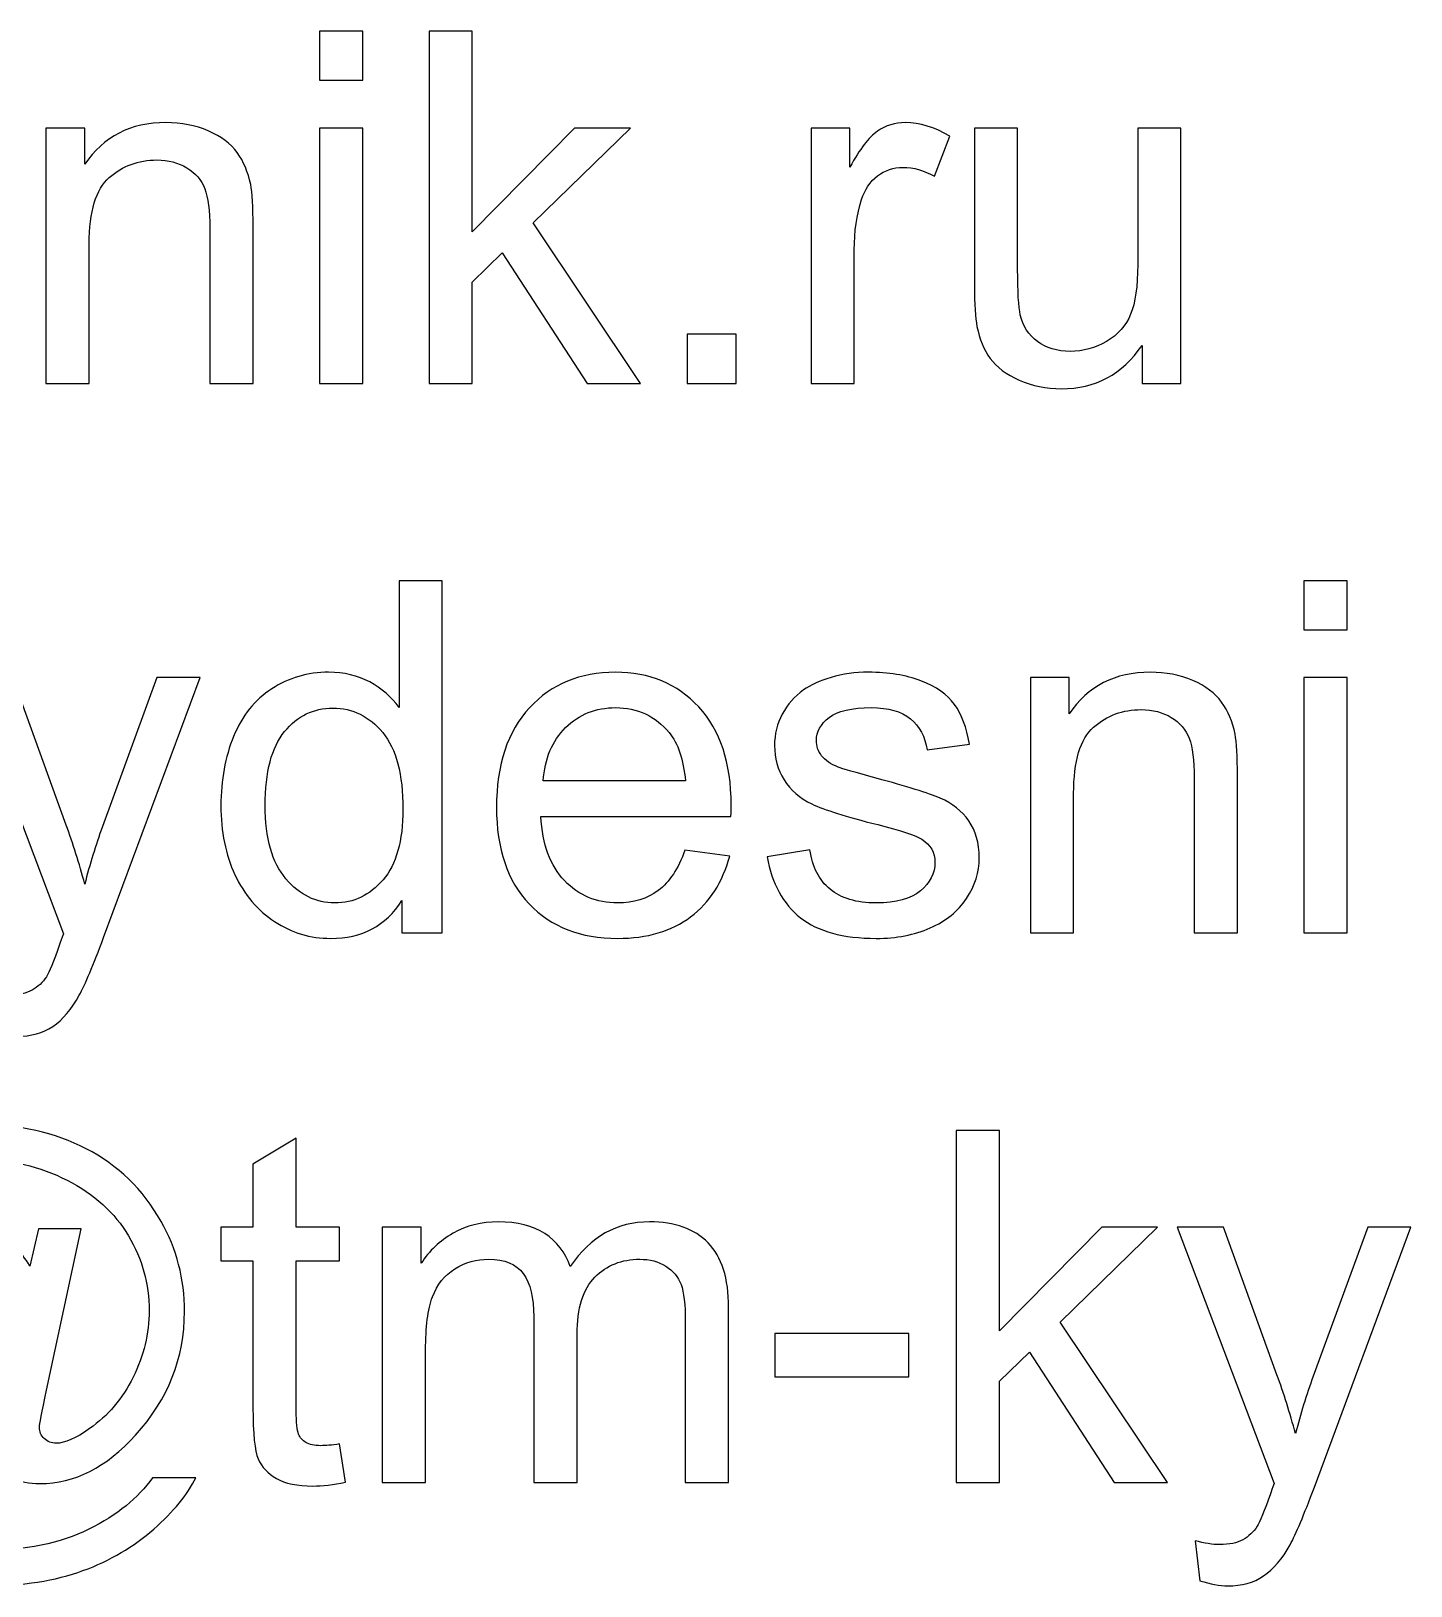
# Model space of a CAD drawing. Header units: centimetres. Extents: x 259 to 610, y 357 to 1252.
# Drawn here: x 312.89 to 322.79, y 985.22 to 996.37 of the extents above; entities that cross this region are included whole.
import ezdxf

# ---------------------------------------------------------------- set-up
doc = ezdxf.new("R2010")
doc.units = ezdxf.units.CM
doc.header["$MEASUREMENT"] = 0
doc.layers.add('layer 1', color=7, linetype='Continuous')

msp = doc.modelspace()

# ---------------------------------------------------------------- linework, layer by layer
at = {"layer": 'layer 1', "color": 250}
for points, knots in [([(314.96179, 996.01427), (314.96179, 996.01427), (314.96179, 996.36704), (314.96179, 996.36704), (314.96179, 996.36704), (314.96179, 996.36704), (315.27224, 996.36704), (315.27224, 996.36704), (315.27224, 996.36704), (315.27224, 996.36704), (315.27224, 996.01427), (315.27224, 996.01427), (315.27224, 996.01427), (315.27224, 996.01427), (314.96179, 996.01427), (314.96179, 996.01427)], [0, 0, 0, 0, 0.2, 0.2, 0.2, 0.2, 0.4, 0.4, 0.4, 0.4, 0.6, 0.6, 0.6, 0.6, 1, 1, 1, 1]), ([(315.74672, 993.84116), (315.74672, 993.84116), (315.74672, 996.36704), (315.74672, 996.36704), (315.74672, 996.36704), (315.74672, 996.36704), (316.05716, 996.36704), (316.05716, 996.36704), (316.05716, 996.36704), (316.05716, 996.36704), (316.05716, 994.9283), (316.05716, 994.9283), (316.05716, 994.9283), (316.05716, 994.9283), (316.79094, 995.67207), (316.79094, 995.67207), (316.79094, 995.67207), (316.79094, 995.67207), (317.19193, 995.67207), (317.19193, 995.67207), (317.19193, 995.67207), (317.19193, 995.67207), (316.49343, 994.9918), (316.49343, 994.9918), (316.49343, 994.9918), (316.49343, 994.9918), (317.26248, 993.84116), (317.26248, 993.84116), (317.26248, 993.84116), (317.26248, 993.84116), (316.88031, 993.84116), (316.88031, 993.84116), (316.88031, 993.84116), (316.88031, 993.84116), (316.27236, 994.77661), (316.27236, 994.77661), (316.27236, 994.77661), (316.27236, 994.77661), (316.05716, 994.56729), (316.05716, 994.56729), (316.05716, 994.56729), (316.05716, 994.56729), (316.05716, 993.84116), (316.05716, 993.84116), (316.05716, 993.84116), (316.05716, 993.84116), (315.74672, 993.84116), (315.74672, 993.84116)], [0, 0, 0, 0, 0.07692308, 0.07692308, 0.07692308, 0.07692308, 0.15384615, 0.15384615, 0.15384615, 0.15384615, 0.23076923, 0.23076923, 0.23076923, 0.23076923, 0.30769231, 0.30769231, 0.30769231, 0.30769231, 0.38461538, 0.38461538, 0.38461538, 0.38461538, 0.46153846, 0.46153846, 0.46153846, 0.46153846, 0.53846154, 0.53846154, 0.53846154, 0.53846154, 0.61538462, 0.61538462, 0.61538462, 0.61538462, 0.69230769, 0.69230769, 0.69230769, 0.69230769, 0.76923077, 0.76923077, 0.76923077, 0.76923077, 0.84615385, 0.84615385, 0.84615385, 0.84615385, 1, 1, 1, 1]), ([(312.99976, 993.84116), (312.99976, 993.84116), (312.99976, 995.67207), (312.99976, 995.67207), (312.99976, 995.67207), (312.99976, 995.67207), (313.27846, 995.67207), (313.27846, 995.67207), (313.27846, 995.67207), (313.27846, 995.67207), (313.27846, 995.41219), (313.27846, 995.41219), (313.27846, 995.41219), (313.41251, 995.61151), (313.60654, 995.71088), (313.85995, 995.71088), (313.85995, 995.71088), (313.97049, 995.71088), (314.07162, 995.69089), (314.16393, 995.65149), (314.16393, 995.65149), (314.25624, 995.6121), (314.32562, 995.55977), (314.37148, 995.49568), (314.37148, 995.49568), (314.41734, 995.4316), (314.44968, 995.35516), (314.4679, 995.26697), (314.4679, 995.26697), (314.47907, 995.20935), (314.48495, 995.10881), (314.48495, 994.96534), (314.48495, 994.96534), (314.48495, 994.96534), (314.48495, 993.84116), (314.48495, 993.84116), (314.48495, 993.84116), (314.48495, 993.84116), (314.17451, 993.84116), (314.17451, 993.84116), (314.17451, 993.84116), (314.17451, 993.84116), (314.17451, 994.95358), (314.17451, 994.95358), (314.17451, 994.95358), (314.17451, 995.08), (314.16275, 995.17466), (314.13864, 995.23698), (314.13864, 995.23698), (314.11454, 995.2993), (314.07162, 995.34928), (314.01047, 995.38691), (314.01047, 995.38691), (313.94932, 995.42395), (313.877, 995.44277), (313.79469, 995.44277), (313.79469, 995.44277), (313.66298, 995.44277), (313.54951, 995.40102), (313.45367, 995.31694), (313.45367, 995.31694), (313.35783, 995.23345), (313.31021, 995.07412), (313.31021, 994.84011), (313.31021, 994.84011), (313.31021, 994.84011), (313.31021, 993.84116), (313.31021, 993.84116), (313.31021, 993.84116), (313.31021, 993.84116), (312.99976, 993.84116), (312.99976, 993.84116)], [0, 0, 0, 0, 0.05263158, 0.05263158, 0.05263158, 0.05263158, 0.10526316, 0.10526316, 0.10526316, 0.10526316, 0.15789474, 0.15789474, 0.15789474, 0.15789474, 0.21052632, 0.21052632, 0.21052632, 0.21052632, 0.26315789, 0.26315789, 0.26315789, 0.26315789, 0.31578947, 0.31578947, 0.31578947, 0.31578947, 0.36842105, 0.36842105, 0.36842105, 0.36842105, 0.42105263, 0.42105263, 0.42105263, 0.42105263, 0.47368421, 0.47368421, 0.47368421, 0.47368421, 0.52631579, 0.52631579, 0.52631579, 0.52631579, 0.57894737, 0.57894737, 0.57894737, 0.57894737, 0.63157895, 0.63157895, 0.63157895, 0.63157895, 0.68421053, 0.68421053, 0.68421053, 0.68421053, 0.73684211, 0.73684211, 0.73684211, 0.73684211, 0.78947368, 0.78947368, 0.78947368, 0.78947368, 0.84210526, 0.84210526, 0.84210526, 0.84210526, 0.89473684, 0.89473684, 0.89473684, 0.89473684, 1, 1, 1, 1]), ([(314.96179, 993.84116), (314.96179, 993.84116), (314.96179, 995.67207), (314.96179, 995.67207), (314.96179, 995.67207), (314.96179, 995.67207), (315.27224, 995.67207), (315.27224, 995.67207), (315.27224, 995.67207), (315.27224, 995.67207), (315.27224, 993.84116), (315.27224, 993.84116), (315.27224, 993.84116), (315.27224, 993.84116), (314.96179, 993.84116), (314.96179, 993.84116)], [0, 0, 0, 0, 0.2, 0.2, 0.2, 0.2, 0.4, 0.4, 0.4, 0.4, 0.6, 0.6, 0.6, 0.6, 1, 1, 1, 1]), ([(318.48603, 993.84116), (318.48603, 993.84116), (318.48603, 995.67207), (318.48603, 995.67207), (318.48603, 995.67207), (318.48603, 995.67207), (318.76472, 995.67207), (318.76472, 995.67207), (318.76472, 995.67207), (318.76472, 995.67207), (318.76472, 995.39161), (318.76472, 995.39161), (318.76472, 995.39161), (318.83586, 995.52155), (318.90171, 995.6074), (318.96227, 995.64855), (318.96227, 995.64855), (319.02283, 995.6903), (319.08927, 995.71088), (319.16159, 995.71088), (319.16159, 995.71088), (319.26625, 995.71088), (319.37267, 995.67795), (319.48086, 995.61269), (319.48086, 995.61269), (319.48086, 995.61269), (319.37032, 995.32635), (319.37032, 995.32635), (319.37032, 995.32635), (319.29506, 995.36868), (319.2198, 995.38985), (319.14454, 995.38985), (319.14454, 995.38985), (319.07693, 995.38985), (319.01637, 995.36927), (318.96286, 995.3287), (318.96286, 995.3287), (318.90936, 995.28813), (318.87114, 995.23169), (318.84821, 995.15937), (318.84821, 995.15937), (318.81352, 995.04942), (318.79647, 994.92889), (318.79647, 994.79777), (318.79647, 994.79777), (318.79647, 994.79777), (318.79647, 993.84116), (318.79647, 993.84116), (318.79647, 993.84116), (318.79647, 993.84116), (318.48603, 993.84116), (318.48603, 993.84116)], [0, 0, 0, 0, 0.07142857, 0.07142857, 0.07142857, 0.07142857, 0.14285714, 0.14285714, 0.14285714, 0.14285714, 0.21428571, 0.21428571, 0.21428571, 0.21428571, 0.28571429, 0.28571429, 0.28571429, 0.28571429, 0.35714286, 0.35714286, 0.35714286, 0.35714286, 0.42857143, 0.42857143, 0.42857143, 0.42857143, 0.5, 0.5, 0.5, 0.5, 0.57142857, 0.57142857, 0.57142857, 0.57142857, 0.64285714, 0.64285714, 0.64285714, 0.64285714, 0.71428571, 0.71428571, 0.71428571, 0.71428571, 0.78571429, 0.78571429, 0.78571429, 0.78571429, 0.85714286, 0.85714286, 0.85714286, 0.85714286, 1, 1, 1, 1]), ([(320.86022, 993.84116), (320.86022, 993.84116), (320.86022, 994.11339), (320.86022, 994.11339), (320.86022, 994.11339), (320.71793, 993.90584), (320.52508, 993.80235), (320.28107, 993.80235), (320.28107, 993.80235), (320.17348, 993.80235), (320.07294, 993.82293), (319.97945, 993.86409), (319.97945, 993.86409), (319.88596, 993.90584), (319.81658, 993.95758), (319.77131, 994.0199), (319.77131, 994.0199), (319.72604, 994.08281), (319.69429, 994.15925), (319.67606, 994.24979), (319.67606, 994.24979), (319.66371, 994.31094), (319.65725, 994.40737), (319.65725, 994.53907), (319.65725, 994.53907), (319.65725, 994.53907), (319.65725, 995.67207), (319.65725, 995.67207), (319.65725, 995.67207), (319.65725, 995.67207), (319.96769, 995.67207), (319.96769, 995.67207), (319.96769, 995.67207), (319.96769, 995.67207), (319.96769, 994.65901), (319.96769, 994.65901), (319.96769, 994.65901), (319.96769, 994.49733), (319.97416, 994.38796), (319.98651, 994.33211), (319.98651, 994.33211), (320.00591, 994.25038), (320.04707, 994.18688), (320.11057, 994.14043), (320.11057, 994.14043), (320.17348, 994.09398), (320.25109, 994.07047), (320.34399, 994.07047), (320.34399, 994.07047), (320.43688, 994.07047), (320.5239, 994.09398), (320.60504, 994.14161), (320.60504, 994.14161), (320.68618, 994.18923), (320.7438, 994.2545), (320.7779, 994.33622), (320.7779, 994.33622), (320.81142, 994.41795), (320.82847, 994.53731), (320.82847, 994.69312), (320.82847, 994.69312), (320.82847, 994.69312), (320.82847, 995.67207), (320.82847, 995.67207), (320.82847, 995.67207), (320.82847, 995.67207), (321.13891, 995.67207), (321.13891, 995.67207), (321.13891, 995.67207), (321.13891, 995.67207), (321.13891, 993.84116), (321.13891, 993.84116), (321.13891, 993.84116), (321.13891, 993.84116), (320.86022, 993.84116), (320.86022, 993.84116)], [0, 0, 0, 0, 0.05, 0.05, 0.05, 0.05, 0.1, 0.1, 0.1, 0.1, 0.15, 0.15, 0.15, 0.15, 0.2, 0.2, 0.2, 0.2, 0.25, 0.25, 0.25, 0.25, 0.3, 0.3, 0.3, 0.3, 0.35, 0.35, 0.35, 0.35, 0.4, 0.4, 0.4, 0.4, 0.45, 0.45, 0.45, 0.45, 0.5, 0.5, 0.5, 0.5, 0.55, 0.55, 0.55, 0.55, 0.6, 0.6, 0.6, 0.6, 0.65, 0.65, 0.65, 0.65, 0.7, 0.7, 0.7, 0.7, 0.75, 0.75, 0.75, 0.75, 0.8, 0.8, 0.8, 0.8, 0.85, 0.85, 0.85, 0.85, 0.9, 0.9, 0.9, 0.9, 1, 1, 1, 1]), ([(317.59762, 993.84116), (317.59762, 993.84116), (317.59762, 994.19394), (317.59762, 994.19394), (317.59762, 994.19394), (317.59762, 994.19394), (317.95039, 994.19394), (317.95039, 994.19394), (317.95039, 994.19394), (317.95039, 994.19394), (317.95039, 993.84116), (317.95039, 993.84116), (317.95039, 993.84116), (317.95039, 993.84116), (317.59762, 993.84116), (317.59762, 993.84116)], [0, 0, 0, 0, 0.2, 0.2, 0.2, 0.2, 0.4, 0.4, 0.4, 0.4, 0.6, 0.6, 0.6, 0.6, 1, 1, 1, 1]), ([(315.55268, 989.90005), (315.55268, 989.90005), (315.55268, 990.13229), (315.55268, 990.13229), (315.55268, 990.13229), (315.43685, 989.95179), (315.26634, 989.86124), (315.04115, 989.86124), (315.04115, 989.86124), (314.89533, 989.86124), (314.76128, 989.90123), (314.63957, 989.98178), (314.63957, 989.98178), (314.51728, 990.06174), (314.42261, 990.17404), (314.355, 990.3175), (314.355, 990.3175), (314.28797, 990.46155), (314.25446, 990.62677), (314.25446, 990.81374), (314.25446, 990.81374), (314.25446, 990.99601), (314.28503, 991.16123), (314.34559, 991.30998), (314.34559, 991.30998), (314.40674, 991.45815), (314.49787, 991.57221), (314.61958, 991.651), (314.61958, 991.651), (314.7407, 991.73037), (314.87711, 991.76977), (315.02704, 991.76977), (315.02704, 991.76977), (315.13757, 991.76977), (315.23576, 991.74625), (315.32161, 991.6998), (315.32161, 991.6998), (315.40745, 991.65335), (315.47742, 991.5922), (315.53151, 991.51753), (315.53151, 991.51753), (315.53151, 991.51753), (315.53151, 992.42593), (315.53151, 992.42593), (315.53151, 992.42593), (315.53151, 992.42593), (315.84195, 992.42593), (315.84195, 992.42593), (315.84195, 992.42593), (315.84195, 992.42593), (315.84195, 989.90005), (315.84195, 989.90005), (315.84195, 989.90005), (315.84195, 989.90005), (315.55268, 989.90005), (315.55268, 989.90005)], [0, 0, 0, 0, 0.06666667, 0.06666667, 0.06666667, 0.06666667, 0.13333333, 0.13333333, 0.13333333, 0.13333333, 0.2, 0.2, 0.2, 0.2, 0.26666667, 0.26666667, 0.26666667, 0.26666667, 0.33333333, 0.33333333, 0.33333333, 0.33333333, 0.4, 0.4, 0.4, 0.4, 0.46666667, 0.46666667, 0.46666667, 0.46666667, 0.53333333, 0.53333333, 0.53333333, 0.53333333, 0.6, 0.6, 0.6, 0.6, 0.66666667, 0.66666667, 0.66666667, 0.66666667, 0.73333333, 0.73333333, 0.73333333, 0.73333333, 0.8, 0.8, 0.8, 0.8, 0.86666667, 0.86666667, 0.86666667, 0.86666667, 1, 1, 1, 1]), ([(322.02084, 992.07316), (322.02084, 992.07316), (322.02084, 992.42593), (322.02084, 992.42593), (322.02084, 992.42593), (322.02084, 992.42593), (322.33129, 992.42593), (322.33129, 992.42593), (322.33129, 992.42593), (322.33129, 992.42593), (322.33129, 992.07316), (322.33129, 992.07316), (322.33129, 992.07316), (322.33129, 992.07316), (322.02084, 992.07316), (322.02084, 992.07316)], [0, 0, 0, 0, 0.2, 0.2, 0.2, 0.2, 0.4, 0.4, 0.4, 0.4, 0.6, 0.6, 0.6, 0.6, 1, 1, 1, 1]), ([(312.59288, 989.19626), (312.59288, 989.19626), (312.5576, 989.48319), (312.5576, 989.48319), (312.5576, 989.48319), (312.62581, 989.46496), (312.6846, 989.45555), (312.73517, 989.45555), (312.73517, 989.45555), (312.80455, 989.45555), (312.85982, 989.46731), (312.90097, 989.49024), (312.90097, 989.49024), (312.94272, 989.51317), (312.97682, 989.54551), (313.00328, 989.58667), (313.00328, 989.58667), (313.02268, 989.61783), (313.05443, 989.69485), (313.09794, 989.81832), (313.09794, 989.81832), (313.10382, 989.83537), (313.11264, 989.86066), (313.12558, 989.89417), (313.12558, 989.89417), (313.12558, 989.89417), (312.4306, 991.73096), (312.4306, 991.73096), (312.4306, 991.73096), (312.4306, 991.73096), (312.76221, 991.73096), (312.76221, 991.73096), (312.76221, 991.73096), (312.76221, 991.73096), (313.14439, 990.67381), (313.14439, 990.67381), (313.14439, 990.67381), (313.19437, 990.54034), (313.23846, 990.39923), (313.27786, 990.25106), (313.27786, 990.25106), (313.31372, 990.39041), (313.35606, 990.52799), (313.40544, 990.66322), (313.40544, 990.66322), (313.40544, 990.66322), (313.79585, 991.73096), (313.79585, 991.73096), (313.79585, 991.73096), (313.79585, 991.73096), (314.10571, 991.73096), (314.10571, 991.73096), (314.10571, 991.73096), (314.10571, 991.73096), (313.41368, 989.8683), (313.41368, 989.8683), (313.41368, 989.8683), (313.33901, 989.66781), (313.2808, 989.53022), (313.23905, 989.45438), (313.23905, 989.45438), (313.18378, 989.35266), (313.12028, 989.27799), (313.04914, 989.23036), (313.04914, 989.23036), (312.97741, 989.18274), (312.89215, 989.15922), (312.79338, 989.15922), (312.79338, 989.15922), (312.7334, 989.15922), (312.66638, 989.17157), (312.59288, 989.19626)], [0, 0, 0, 0, 0.05263158, 0.05263158, 0.05263158, 0.05263158, 0.10526316, 0.10526316, 0.10526316, 0.10526316, 0.15789474, 0.15789474, 0.15789474, 0.15789474, 0.21052632, 0.21052632, 0.21052632, 0.21052632, 0.26315789, 0.26315789, 0.26315789, 0.26315789, 0.31578947, 0.31578947, 0.31578947, 0.31578947, 0.36842105, 0.36842105, 0.36842105, 0.36842105, 0.42105263, 0.42105263, 0.42105263, 0.42105263, 0.47368421, 0.47368421, 0.47368421, 0.47368421, 0.52631579, 0.52631579, 0.52631579, 0.52631579, 0.57894737, 0.57894737, 0.57894737, 0.57894737, 0.63157895, 0.63157895, 0.63157895, 0.63157895, 0.68421053, 0.68421053, 0.68421053, 0.68421053, 0.73684211, 0.73684211, 0.73684211, 0.73684211, 0.78947368, 0.78947368, 0.78947368, 0.78947368, 0.84210526, 0.84210526, 0.84210526, 0.84210526, 0.89473684, 0.89473684, 0.89473684, 0.89473684, 1, 1, 1, 1]), ([(317.58173, 990.49272), (317.58173, 990.49272), (317.90276, 990.45038), (317.90276, 990.45038), (317.90276, 990.45038), (317.85278, 990.264), (317.7593, 990.11877), (317.62289, 990.01588), (317.62289, 990.01588), (317.48648, 989.91299), (317.31245, 989.86124), (317.10019, 989.86124), (317.10019, 989.86124), (316.83326, 989.86124), (316.62159, 989.94356), (316.46519, 990.10819), (316.46519, 990.10819), (316.3088, 990.27223), (316.2306, 990.5033), (316.2306, 990.80022), (316.2306, 990.80022), (316.2306, 991.10714), (316.30938, 991.34585), (316.46755, 991.51518), (316.46755, 991.51518), (316.62571, 991.6851), (316.83091, 991.76977), (317.08314, 991.76977), (317.08314, 991.76977), (317.32715, 991.76977), (317.52646, 991.68687), (317.6811, 991.52047), (317.6811, 991.52047), (317.83573, 991.35408), (317.91334, 991.12007), (317.91334, 990.81845), (317.91334, 990.81845), (317.91334, 990.80022), (317.91276, 990.77259), (317.91158, 990.73613), (317.91158, 990.73613), (317.91158, 990.73613), (316.5481, 990.73613), (316.5481, 990.73613), (316.5481, 990.73613), (316.55986, 990.53564), (316.6163, 990.38159), (316.71861, 990.27517), (316.71861, 990.27517), (316.82032, 990.16875), (316.94791, 990.11524), (317.10019, 990.11524), (317.10019, 990.11524), (317.21367, 990.11524), (317.31068, 990.14523), (317.39065, 990.2052), (317.39065, 990.2052), (317.4712, 990.26517), (317.5347, 990.36101), (317.58173, 990.49272)], [0, 0, 0, 0, 0.0625, 0.0625, 0.0625, 0.0625, 0.125, 0.125, 0.125, 0.125, 0.1875, 0.1875, 0.1875, 0.1875, 0.25, 0.25, 0.25, 0.25, 0.3125, 0.3125, 0.3125, 0.3125, 0.375, 0.375, 0.375, 0.375, 0.4375, 0.4375, 0.4375, 0.4375, 0.5, 0.5, 0.5, 0.5, 0.5625, 0.5625, 0.5625, 0.5625, 0.625, 0.625, 0.625, 0.625, 0.6875, 0.6875, 0.6875, 0.6875, 0.75, 0.75, 0.75, 0.75, 0.8125, 0.8125, 0.8125, 0.8125, 0.875, 0.875, 0.875, 0.875, 1, 1, 1, 1]), ([(318.17146, 990.44685), (318.17146, 990.44685), (318.47838, 990.49624), (318.47838, 990.49624), (318.47838, 990.49624), (318.49543, 990.37336), (318.54364, 990.27929), (318.62243, 990.21343), (318.62243, 990.21343), (318.70121, 990.14817), (318.81175, 990.11524), (318.95286, 990.11524), (318.95286, 990.11524), (319.09574, 990.11524), (319.20157, 990.14405), (319.27095, 990.20226), (319.27095, 990.20226), (319.33974, 990.25988), (319.37443, 990.32809), (319.37443, 990.40628), (319.37443, 990.40628), (319.37443, 990.47625), (319.34327, 990.53152), (319.28153, 990.5715), (319.28153, 990.5715), (319.23802, 990.59914), (319.13219, 990.63383), (318.96403, 990.67675), (318.96403, 990.67675), (318.73708, 990.73378), (318.58009, 990.78317), (318.4919, 990.82491), (318.4919, 990.82491), (318.40429, 990.86725), (318.33785, 990.92487), (318.29258, 990.99895), (318.29258, 990.99895), (318.24731, 991.07245), (318.22438, 991.15417), (318.22438, 991.24354), (318.22438, 991.24354), (318.22438, 991.32527), (318.24319, 991.40053), (318.28023, 991.46991), (318.28023, 991.46991), (318.31786, 991.53929), (318.36843, 991.59691), (318.43252, 991.64277), (318.43252, 991.64277), (318.48073, 991.67805), (318.54658, 991.70803), (318.62948, 991.73273), (318.62948, 991.73273), (318.71297, 991.75742), (318.80176, 991.76977), (318.89701, 991.76977), (318.89701, 991.76977), (319.04047, 991.76977), (319.16629, 991.74919), (319.27448, 991.70744), (319.27448, 991.70744), (319.38325, 991.66629), (319.46321, 991.60984), (319.51495, 991.53929), (319.51495, 991.53929), (319.56611, 991.46814), (319.60197, 991.37348), (319.62137, 991.25471), (319.62137, 991.25471), (319.62137, 991.25471), (319.31799, 991.21238), (319.31799, 991.21238), (319.31799, 991.21238), (319.30446, 991.30763), (319.26448, 991.3823), (319.19863, 991.43581), (319.19863, 991.43581), (319.13278, 991.48931), (319.03988, 991.51577), (318.91935, 991.51577), (318.91935, 991.51577), (318.77765, 991.51577), (318.67593, 991.49225), (318.61537, 991.44521), (318.61537, 991.44521), (318.55481, 991.39818), (318.52424, 991.34291), (318.52424, 991.28), (318.52424, 991.28), (318.52424, 991.24001), (318.53659, 991.20356), (318.56187, 991.17122), (318.56187, 991.17122), (318.58715, 991.1383), (318.62654, 991.11066), (318.68064, 991.08891), (318.68064, 991.08891), (318.7118, 991.07715), (318.80234, 991.05069), (318.95404, 991.00953), (318.95404, 991.00953), (319.17276, 990.95133), (319.32563, 990.90311), (319.41265, 990.86607), (319.41265, 990.86607), (319.49967, 990.82903), (319.56787, 990.77435), (319.61726, 990.70379), (319.61726, 990.70379), (319.66724, 990.63265), (319.69193, 990.54446), (319.69193, 990.43862), (319.69193, 990.43862), (319.69193, 990.33573), (319.66194, 990.23872), (319.60138, 990.14758), (319.60138, 990.14758), (319.54082, 990.05645), (319.45381, 989.98589), (319.34033, 989.93592), (319.34033, 989.93592), (319.22626, 989.88594), (319.0975, 989.86124), (318.95404, 989.86124), (318.95404, 989.86124), (318.7165, 989.86124), (318.53482, 989.91063), (318.41017, 990.00882), (318.41017, 990.00882), (318.28553, 990.1076), (318.20615, 990.25341), (318.17146, 990.44685)], [0, 0, 0, 0, 0.02941176, 0.02941176, 0.02941176, 0.02941176, 0.05882353, 0.05882353, 0.05882353, 0.05882353, 0.08823529, 0.08823529, 0.08823529, 0.08823529, 0.11764706, 0.11764706, 0.11764706, 0.11764706, 0.14705882, 0.14705882, 0.14705882, 0.14705882, 0.17647059, 0.17647059, 0.17647059, 0.17647059, 0.20588235, 0.20588235, 0.20588235, 0.20588235, 0.23529412, 0.23529412, 0.23529412, 0.23529412, 0.26470588, 0.26470588, 0.26470588, 0.26470588, 0.29411765, 0.29411765, 0.29411765, 0.29411765, 0.32352941, 0.32352941, 0.32352941, 0.32352941, 0.35294118, 0.35294118, 0.35294118, 0.35294118, 0.38235294, 0.38235294, 0.38235294, 0.38235294, 0.41176471, 0.41176471, 0.41176471, 0.41176471, 0.44117647, 0.44117647, 0.44117647, 0.44117647, 0.47058824, 0.47058824, 0.47058824, 0.47058824, 0.5, 0.5, 0.5, 0.5, 0.52941176, 0.52941176, 0.52941176, 0.52941176, 0.55882353, 0.55882353, 0.55882353, 0.55882353, 0.58823529, 0.58823529, 0.58823529, 0.58823529, 0.61764706, 0.61764706, 0.61764706, 0.61764706, 0.64705882, 0.64705882, 0.64705882, 0.64705882, 0.67647059, 0.67647059, 0.67647059, 0.67647059, 0.70588235, 0.70588235, 0.70588235, 0.70588235, 0.73529412, 0.73529412, 0.73529412, 0.73529412, 0.76470588, 0.76470588, 0.76470588, 0.76470588, 0.79411765, 0.79411765, 0.79411765, 0.79411765, 0.82352941, 0.82352941, 0.82352941, 0.82352941, 0.85294118, 0.85294118, 0.85294118, 0.85294118, 0.88235294, 0.88235294, 0.88235294, 0.88235294, 0.91176471, 0.91176471, 0.91176471, 0.91176471, 0.94117647, 0.94117647, 0.94117647, 0.94117647, 1, 1, 1, 1]), ([(320.05881, 989.90005), (320.05881, 989.90005), (320.05881, 991.73096), (320.05881, 991.73096), (320.05881, 991.73096), (320.05881, 991.73096), (320.33751, 991.73096), (320.33751, 991.73096), (320.33751, 991.73096), (320.33751, 991.73096), (320.33751, 991.47108), (320.33751, 991.47108), (320.33751, 991.47108), (320.47156, 991.6704), (320.66559, 991.76977), (320.919, 991.76977), (320.919, 991.76977), (321.02954, 991.76977), (321.13067, 991.74978), (321.22298, 991.71038), (321.22298, 991.71038), (321.31529, 991.67099), (321.38467, 991.61866), (321.43053, 991.55457), (321.43053, 991.55457), (321.47639, 991.49049), (321.50873, 991.41405), (321.52695, 991.32586), (321.52695, 991.32586), (321.53812, 991.26824), (321.544, 991.1677), (321.544, 991.02423), (321.544, 991.02423), (321.544, 991.02423), (321.544, 989.90005), (321.544, 989.90005), (321.544, 989.90005), (321.544, 989.90005), (321.23356, 989.90005), (321.23356, 989.90005), (321.23356, 989.90005), (321.23356, 989.90005), (321.23356, 991.01247), (321.23356, 991.01247), (321.23356, 991.01247), (321.23356, 991.13889), (321.2218, 991.23355), (321.19769, 991.29587), (321.19769, 991.29587), (321.17359, 991.35819), (321.13067, 991.40817), (321.06952, 991.4458), (321.06952, 991.4458), (321.00837, 991.48284), (320.93605, 991.50166), (320.85374, 991.50166), (320.85374, 991.50166), (320.72203, 991.50166), (320.60856, 991.45991), (320.51272, 991.37583), (320.51272, 991.37583), (320.41688, 991.29234), (320.36926, 991.13301), (320.36926, 990.899), (320.36926, 990.899), (320.36926, 990.899), (320.36926, 989.90005), (320.36926, 989.90005), (320.36926, 989.90005), (320.36926, 989.90005), (320.05881, 989.90005), (320.05881, 989.90005)], [0, 0, 0, 0, 0.05263158, 0.05263158, 0.05263158, 0.05263158, 0.10526316, 0.10526316, 0.10526316, 0.10526316, 0.15789474, 0.15789474, 0.15789474, 0.15789474, 0.21052632, 0.21052632, 0.21052632, 0.21052632, 0.26315789, 0.26315789, 0.26315789, 0.26315789, 0.31578947, 0.31578947, 0.31578947, 0.31578947, 0.36842105, 0.36842105, 0.36842105, 0.36842105, 0.42105263, 0.42105263, 0.42105263, 0.42105263, 0.47368421, 0.47368421, 0.47368421, 0.47368421, 0.52631579, 0.52631579, 0.52631579, 0.52631579, 0.57894737, 0.57894737, 0.57894737, 0.57894737, 0.63157895, 0.63157895, 0.63157895, 0.63157895, 0.68421053, 0.68421053, 0.68421053, 0.68421053, 0.73684211, 0.73684211, 0.73684211, 0.73684211, 0.78947368, 0.78947368, 0.78947368, 0.78947368, 0.84210526, 0.84210526, 0.84210526, 0.84210526, 0.89473684, 0.89473684, 0.89473684, 0.89473684, 1, 1, 1, 1]), ([(322.02084, 989.90005), (322.02084, 989.90005), (322.02084, 991.73096), (322.02084, 991.73096), (322.02084, 991.73096), (322.02084, 991.73096), (322.33129, 991.73096), (322.33129, 991.73096), (322.33129, 991.73096), (322.33129, 991.73096), (322.33129, 989.90005), (322.33129, 989.90005), (322.33129, 989.90005), (322.33129, 989.90005), (322.02084, 989.90005), (322.02084, 989.90005)], [0, 0, 0, 0, 0.2, 0.2, 0.2, 0.2, 0.4, 0.4, 0.4, 0.4, 0.6, 0.6, 0.6, 0.6, 1, 1, 1, 1]), ([(314.57196, 990.81315), (314.57196, 990.57915), (314.62134, 990.40452), (314.72071, 990.28869), (314.72071, 990.28869), (314.81949, 990.17286), (314.93649, 990.11524), (315.07114, 990.11524), (315.07114, 990.11524), (315.20695, 990.11524), (315.32219, 990.17051), (315.41744, 990.28105), (315.41744, 990.28105), (315.51211, 990.39159), (315.55973, 990.56033), (315.55973, 990.78728), (315.55973, 990.78728), (315.55973, 991.03658), (315.51152, 991.22002), (315.4145, 991.33703), (315.4145, 991.33703), (315.31808, 991.45403), (315.19872, 991.51224), (315.05702, 991.51224), (315.05702, 991.51224), (314.91885, 991.51224), (314.80361, 991.45638), (314.71071, 991.34408), (314.71071, 991.34408), (314.6184, 991.23178), (314.57196, 991.05481), (314.57196, 990.81315)], [0, 0, 0, 0, 0.11111111, 0.11111111, 0.11111111, 0.11111111, 0.22222222, 0.22222222, 0.22222222, 0.22222222, 0.33333333, 0.33333333, 0.33333333, 0.33333333, 0.44444444, 0.44444444, 0.44444444, 0.44444444, 0.55555556, 0.55555556, 0.55555556, 0.55555556, 0.66666667, 0.66666667, 0.66666667, 0.66666667, 0.77777778, 0.77777778, 0.77777778, 0.77777778, 1, 1, 1, 1]), ([(316.56574, 990.99013), (316.56574, 990.99013), (317.58526, 990.99013), (317.58526, 990.99013), (317.58526, 990.99013), (317.57174, 991.14418), (317.53234, 991.25942), (317.46826, 991.33644), (317.46826, 991.33644), (317.37007, 991.4558), (317.24189, 991.51577), (317.08491, 991.51577), (317.08491, 991.51577), (316.94262, 991.51577), (316.82326, 991.46814), (316.72625, 991.37289), (316.72625, 991.37289), (316.62982, 991.27764), (316.57632, 991.15006), (316.56574, 990.99013)], [0, 0, 0, 0, 0.16666667, 0.16666667, 0.16666667, 0.16666667, 0.33333333, 0.33333333, 0.33333333, 0.33333333, 0.5, 0.5, 0.5, 0.5, 0.66666667, 0.66666667, 0.66666667, 0.66666667, 1, 1, 1, 1]), ([(312.62464, 986.24175), (312.54997, 986.15532), (312.46648, 986.08594), (312.37358, 986.03361), (312.37358, 986.03361), (312.28127, 985.98128), (312.18837, 985.95541), (312.09548, 985.95541), (312.09548, 985.95541), (311.99317, 985.95541), (311.8938, 985.9854), (311.79679, 986.04478), (311.79679, 986.04478), (311.70037, 986.10475), (311.62217, 986.19648), (311.56161, 986.32054), (311.56161, 986.32054), (311.50105, 986.4446), (311.47106, 986.581), (311.47106, 986.72917), (311.47106, 986.72917), (311.47106, 986.91203), (311.5181, 987.09488), (311.61158, 987.27833), (311.61158, 987.27833), (311.70507, 987.46118), (311.82149, 987.59877), (311.96024, 987.69108), (311.96024, 987.69108), (312.099, 987.7828), (312.23423, 987.82866), (312.36476, 987.82866), (312.36476, 987.82866), (312.46472, 987.82866), (312.55997, 987.80279), (312.6511, 987.75046), (312.6511, 987.75046), (312.74165, 987.69813), (312.81984, 987.61817), (312.88511, 987.51175), (312.88511, 987.51175), (312.88511, 987.51175), (312.94567, 987.77927), (312.94567, 987.77927), (312.94567, 987.77927), (312.94567, 987.77927), (313.25258, 987.77927), (313.25258, 987.77927), (313.25258, 987.77927), (313.25258, 987.77927), (313.00446, 986.62216), (313.00446, 986.62216), (313.00446, 986.62216), (312.96977, 986.46106), (312.95272, 986.37228), (312.95272, 986.35523), (312.95272, 986.35523), (312.95272, 986.32406), (312.96448, 986.29702), (312.988, 986.27468), (312.988, 986.27468), (313.01152, 986.25233), (313.04033, 986.24116), (313.07326, 986.24116), (313.07326, 986.24116), (313.1344, 986.24116), (313.21437, 986.27585), (313.31314, 986.34582), (313.31314, 986.34582), (313.44426, 986.43754), (313.54833, 986.56042), (313.62476, 986.71506), (313.62476, 986.71506), (313.7012, 986.8691), (313.73942, 987.02785), (313.73942, 987.1919), (313.73942, 987.1919), (313.73942, 987.38357), (313.69003, 987.56231), (313.59184, 987.72812), (313.59184, 987.72812), (313.49365, 987.89451), (313.34666, 988.02739), (313.15145, 988.12734), (313.15145, 988.12734), (312.95684, 988.22671), (312.74106, 988.27668), (312.50528, 988.27668), (312.50528, 988.27668), (312.236, 988.27668), (311.98964, 988.21377), (311.76739, 988.08854), (311.76739, 988.08854), (311.54456, 987.96271), (311.37169, 987.7828), (311.2494, 987.5482), (311.2494, 987.5482), (311.12651, 987.3136), (311.06537, 987.06196), (311.06537, 986.79326), (311.06537, 986.79326), (311.06537, 986.51221), (311.12651, 986.27056), (311.24881, 986.06771), (311.24881, 986.06771), (311.37169, 985.86428), (311.54867, 985.71435), (311.78033, 985.61733), (311.78033, 985.61733), (312.01199, 985.52032), (312.26834, 985.47211), (312.54997, 985.47211), (312.54997, 985.47211), (312.85159, 985.47211), (313.10383, 985.52267), (313.30726, 985.62439), (313.30726, 985.62439), (313.5107, 985.72552), (313.66298, 985.84899), (313.76411, 985.99422), (313.76411, 985.99422), (313.76411, 985.99422), (314.07455, 985.99422), (314.07455, 985.99422), (314.07455, 985.99422), (314.01576, 985.87369), (313.91522, 985.75021), (313.77293, 985.62498), (313.77293, 985.62498), (313.63064, 985.49974), (313.46131, 985.40038), (313.26493, 985.32747), (313.26493, 985.32747), (313.06855, 985.25456), (312.8316, 985.21811), (312.55526, 985.21811), (312.55526, 985.21811), (312.30009, 985.21811), (312.0649, 985.25103), (311.84971, 985.3163), (311.84971, 985.3163), (311.63393, 985.38156), (311.45048, 985.47975), (311.29879, 985.61087), (311.29879, 985.61087), (311.14709, 985.74257), (311.03303, 985.89368), (310.95601, 986.06419), (310.95601, 986.06419), (310.85958, 986.28114), (310.81137, 986.51515), (310.81137, 986.76621), (310.81137, 986.76621), (310.81137, 987.04549), (310.86899, 987.31243), (310.98364, 987.56584), (310.98364, 987.56584), (311.12416, 987.87628), (311.32348, 988.11441), (311.5816, 988.27962), (311.5816, 988.27962), (311.83971, 988.44484), (312.15251, 988.52716), (312.52057, 988.52716), (312.52057, 988.52716), (312.80573, 988.52716), (313.06208, 988.46895), (313.28904, 988.35253), (313.28904, 988.35253), (313.51599, 988.23612), (313.69532, 988.06267), (313.82585, 987.83219), (313.82585, 987.83219), (313.93756, 987.63404), (313.99342, 987.41826), (313.99342, 987.18543), (313.99342, 987.18543), (313.99342, 986.85264), (313.87641, 986.55748), (313.6424, 986.29937), (313.6424, 986.29937), (313.43309, 986.06771), (313.20496, 985.95188), (312.95684, 985.95188), (312.95684, 985.95188), (312.87746, 985.95188), (312.81396, 985.96423), (312.76516, 985.98834), (312.76516, 985.98834), (312.71636, 986.01244), (312.6805, 986.04713), (312.65757, 986.09241), (312.65757, 986.09241), (312.64228, 986.12122), (312.6317, 986.17119), (312.62464, 986.24175)], [0, 0, 0, 0, 0.02, 0.02, 0.02, 0.02, 0.04, 0.04, 0.04, 0.04, 0.06, 0.06, 0.06, 0.06, 0.08, 0.08, 0.08, 0.08, 0.1, 0.1, 0.1, 0.1, 0.12, 0.12, 0.12, 0.12, 0.14, 0.14, 0.14, 0.14, 0.16, 0.16, 0.16, 0.16, 0.18, 0.18, 0.18, 0.18, 0.2, 0.2, 0.2, 0.2, 0.22, 0.22, 0.22, 0.22, 0.24, 0.24, 0.24, 0.24, 0.26, 0.26, 0.26, 0.26, 0.28, 0.28, 0.28, 0.28, 0.3, 0.3, 0.3, 0.3, 0.32, 0.32, 0.32, 0.32, 0.34, 0.34, 0.34, 0.34, 0.36, 0.36, 0.36, 0.36, 0.38, 0.38, 0.38, 0.38, 0.4, 0.4, 0.4, 0.4, 0.42, 0.42, 0.42, 0.42, 0.44, 0.44, 0.44, 0.44, 0.46, 0.46, 0.46, 0.46, 0.48, 0.48, 0.48, 0.48, 0.5, 0.5, 0.5, 0.5, 0.52, 0.52, 0.52, 0.52, 0.54, 0.54, 0.54, 0.54, 0.56, 0.56, 0.56, 0.56, 0.58, 0.58, 0.58, 0.58, 0.6, 0.6, 0.6, 0.6, 0.62, 0.62, 0.62, 0.62, 0.64, 0.64, 0.64, 0.64, 0.66, 0.66, 0.66, 0.66, 0.68, 0.68, 0.68, 0.68, 0.7, 0.7, 0.7, 0.7, 0.72, 0.72, 0.72, 0.72, 0.74, 0.74, 0.74, 0.74, 0.76, 0.76, 0.76, 0.76, 0.78, 0.78, 0.78, 0.78, 0.8, 0.8, 0.8, 0.8, 0.82, 0.82, 0.82, 0.82, 0.84, 0.84, 0.84, 0.84, 0.86, 0.86, 0.86, 0.86, 0.88, 0.88, 0.88, 0.88, 0.9, 0.9, 0.9, 0.9, 0.92, 0.92, 0.92, 0.92, 0.94, 0.94, 0.94, 0.94, 0.96, 0.96, 0.96, 0.96, 1, 1, 1, 1]), ([(319.52613, 985.95894), (319.52613, 985.95894), (319.52613, 988.48482), (319.52613, 988.48482), (319.52613, 988.48482), (319.52613, 988.48482), (319.83657, 988.48482), (319.83657, 988.48482), (319.83657, 988.48482), (319.83657, 988.48482), (319.83657, 987.04608), (319.83657, 987.04608), (319.83657, 987.04608), (319.83657, 987.04608), (320.57035, 987.78985), (320.57035, 987.78985), (320.57035, 987.78985), (320.57035, 987.78985), (320.97134, 987.78985), (320.97134, 987.78985), (320.97134, 987.78985), (320.97134, 987.78985), (320.27284, 987.10958), (320.27284, 987.10958), (320.27284, 987.10958), (320.27284, 987.10958), (321.04189, 985.95894), (321.04189, 985.95894), (321.04189, 985.95894), (321.04189, 985.95894), (320.65972, 985.95894), (320.65972, 985.95894), (320.65972, 985.95894), (320.65972, 985.95894), (320.05177, 986.89439), (320.05177, 986.89439), (320.05177, 986.89439), (320.05177, 986.89439), (319.83657, 986.68507), (319.83657, 986.68507), (319.83657, 986.68507), (319.83657, 986.68507), (319.83657, 985.95894), (319.83657, 985.95894), (319.83657, 985.95894), (319.83657, 985.95894), (319.52613, 985.95894), (319.52613, 985.95894)], [0, 0, 0, 0, 0.07692308, 0.07692308, 0.07692308, 0.07692308, 0.15384615, 0.15384615, 0.15384615, 0.15384615, 0.23076923, 0.23076923, 0.23076923, 0.23076923, 0.30769231, 0.30769231, 0.30769231, 0.30769231, 0.38461538, 0.38461538, 0.38461538, 0.38461538, 0.46153846, 0.46153846, 0.46153846, 0.46153846, 0.53846154, 0.53846154, 0.53846154, 0.53846154, 0.61538462, 0.61538462, 0.61538462, 0.61538462, 0.69230769, 0.69230769, 0.69230769, 0.69230769, 0.76923077, 0.76923077, 0.76923077, 0.76923077, 0.84615385, 0.84615385, 0.84615385, 0.84615385, 1, 1, 1, 1]), ([(315.10525, 986.23587), (315.10525, 986.23587), (315.14758, 985.96188), (315.14758, 985.96188), (315.14758, 985.96188), (315.06056, 985.94365), (314.98236, 985.93425), (314.91416, 985.93425), (314.91416, 985.93425), (314.80186, 985.93425), (314.71484, 985.95188), (314.65252, 985.98775), (314.65252, 985.98775), (314.59078, 986.02362), (314.54727, 986.07006), (314.52199, 986.12827), (314.52199, 986.12827), (314.49671, 986.18648), (314.48436, 986.30878), (314.48436, 986.49516), (314.48436, 986.49516), (314.48436, 986.49516), (314.48436, 987.54996), (314.48436, 987.54996), (314.48436, 987.54996), (314.48436, 987.54996), (314.25505, 987.54996), (314.25505, 987.54996), (314.25505, 987.54996), (314.25505, 987.54996), (314.25505, 987.78985), (314.25505, 987.78985), (314.25505, 987.78985), (314.25505, 987.78985), (314.48436, 987.78985), (314.48436, 987.78985), (314.48436, 987.78985), (314.48436, 987.78985), (314.48436, 988.24258), (314.48436, 988.24258), (314.48436, 988.24258), (314.48436, 988.24258), (314.7948, 988.42897), (314.7948, 988.42897), (314.7948, 988.42897), (314.7948, 988.42897), (314.7948, 987.78985), (314.7948, 987.78985), (314.7948, 987.78985), (314.7948, 987.78985), (315.10525, 987.78985), (315.10525, 987.78985), (315.10525, 987.78985), (315.10525, 987.78985), (315.10525, 987.54996), (315.10525, 987.54996), (315.10525, 987.54996), (315.10525, 987.54996), (314.7948, 987.54996), (314.7948, 987.54996), (314.7948, 987.54996), (314.7948, 987.54996), (314.7948, 986.47752), (314.7948, 986.47752), (314.7948, 986.47752), (314.7948, 986.38874), (314.80009, 986.33171), (314.81127, 986.30643), (314.81127, 986.30643), (314.82185, 986.28114), (314.83949, 986.26115), (314.86418, 986.24587), (314.86418, 986.24587), (314.88888, 986.23117), (314.92415, 986.22352), (314.97002, 986.22352), (314.97002, 986.22352), (315.00412, 986.22352), (315.04939, 986.22764), (315.10525, 986.23587)], [0, 0, 0, 0, 0.04761905, 0.04761905, 0.04761905, 0.04761905, 0.0952381, 0.0952381, 0.0952381, 0.0952381, 0.14285714, 0.14285714, 0.14285714, 0.14285714, 0.19047619, 0.19047619, 0.19047619, 0.19047619, 0.23809524, 0.23809524, 0.23809524, 0.23809524, 0.28571429, 0.28571429, 0.28571429, 0.28571429, 0.33333333, 0.33333333, 0.33333333, 0.33333333, 0.38095238, 0.38095238, 0.38095238, 0.38095238, 0.42857143, 0.42857143, 0.42857143, 0.42857143, 0.47619048, 0.47619048, 0.47619048, 0.47619048, 0.52380952, 0.52380952, 0.52380952, 0.52380952, 0.57142857, 0.57142857, 0.57142857, 0.57142857, 0.61904762, 0.61904762, 0.61904762, 0.61904762, 0.66666667, 0.66666667, 0.66666667, 0.66666667, 0.71428571, 0.71428571, 0.71428571, 0.71428571, 0.76190476, 0.76190476, 0.76190476, 0.76190476, 0.80952381, 0.80952381, 0.80952381, 0.80952381, 0.85714286, 0.85714286, 0.85714286, 0.85714286, 0.9047619, 0.9047619, 0.9047619, 0.9047619, 1, 1, 1, 1]), ([(315.41157, 985.95894), (315.41157, 985.95894), (315.41157, 987.78985), (315.41157, 987.78985), (315.41157, 987.78985), (315.41157, 987.78985), (315.69027, 987.78985), (315.69027, 987.78985), (315.69027, 987.78985), (315.69027, 987.78985), (315.69027, 987.53115), (315.69027, 987.53115), (315.69027, 987.53115), (315.7473, 987.62052), (315.82373, 987.69284), (315.91898, 987.74693), (315.91898, 987.74693), (316.01423, 987.80161), (316.12242, 987.82866), (316.24413, 987.82866), (316.24413, 987.82866), (316.37936, 987.82866), (316.49048, 987.80044), (316.57691, 987.74458), (316.57691, 987.74458), (316.66334, 987.68814), (316.72449, 987.60994), (316.75977, 987.50881), (316.75977, 987.50881), (316.90558, 987.72224), (317.09432, 987.82866), (317.32715, 987.82866), (317.32715, 987.82866), (317.50942, 987.82866), (317.64994, 987.77868), (317.74754, 987.67814), (317.74754, 987.67814), (317.84573, 987.5776), (317.89512, 987.42296), (317.89512, 987.21424), (317.89512, 987.21424), (317.89512, 987.21424), (317.89512, 985.95894), (317.89512, 985.95894), (317.89512, 985.95894), (317.89512, 985.95894), (317.58468, 985.95894), (317.58468, 985.95894), (317.58468, 985.95894), (317.58468, 985.95894), (317.58468, 987.11134), (317.58468, 987.11134), (317.58468, 987.11134), (317.58468, 987.23482), (317.5741, 987.32419), (317.55411, 987.37887), (317.55411, 987.37887), (317.53411, 987.43355), (317.49766, 987.47706), (317.44416, 987.51057), (317.44416, 987.51057), (317.39124, 987.54408), (317.32892, 987.56055), (317.25777, 987.56055), (317.25777, 987.56055), (317.12842, 987.56055), (317.02141, 987.51763), (316.93616, 987.43237), (316.93616, 987.43237), (316.8509, 987.34653), (316.80857, 987.20953), (316.80857, 987.02139), (316.80857, 987.02139), (316.80857, 987.02139), (316.80857, 985.95894), (316.80857, 985.95894), (316.80857, 985.95894), (316.80857, 985.95894), (316.49813, 985.95894), (316.49813, 985.95894), (316.49813, 985.95894), (316.49813, 985.95894), (316.49813, 987.14721), (316.49813, 987.14721), (316.49813, 987.14721), (316.49813, 987.28479), (316.47284, 987.38827), (316.42228, 987.45707), (316.42228, 987.45707), (316.37171, 987.52586), (316.28881, 987.56055), (316.17416, 987.56055), (316.17416, 987.56055), (316.08714, 987.56055), (316.00659, 987.53762), (315.93251, 987.49176), (315.93251, 987.49176), (315.85842, 987.4459), (315.80492, 987.37887), (315.77141, 987.29009), (315.77141, 987.29009), (315.73848, 987.20189), (315.72202, 987.0743), (315.72202, 986.90791), (315.72202, 986.90791), (315.72202, 986.90791), (315.72202, 985.95894), (315.72202, 985.95894), (315.72202, 985.95894), (315.72202, 985.95894), (315.41157, 985.95894), (315.41157, 985.95894)], [0, 0, 0, 0, 0.03448276, 0.03448276, 0.03448276, 0.03448276, 0.06896552, 0.06896552, 0.06896552, 0.06896552, 0.10344828, 0.10344828, 0.10344828, 0.10344828, 0.13793103, 0.13793103, 0.13793103, 0.13793103, 0.17241379, 0.17241379, 0.17241379, 0.17241379, 0.20689655, 0.20689655, 0.20689655, 0.20689655, 0.24137931, 0.24137931, 0.24137931, 0.24137931, 0.27586207, 0.27586207, 0.27586207, 0.27586207, 0.31034483, 0.31034483, 0.31034483, 0.31034483, 0.34482759, 0.34482759, 0.34482759, 0.34482759, 0.37931034, 0.37931034, 0.37931034, 0.37931034, 0.4137931, 0.4137931, 0.4137931, 0.4137931, 0.44827586, 0.44827586, 0.44827586, 0.44827586, 0.48275862, 0.48275862, 0.48275862, 0.48275862, 0.51724138, 0.51724138, 0.51724138, 0.51724138, 0.55172414, 0.55172414, 0.55172414, 0.55172414, 0.5862069, 0.5862069, 0.5862069, 0.5862069, 0.62068966, 0.62068966, 0.62068966, 0.62068966, 0.65517241, 0.65517241, 0.65517241, 0.65517241, 0.68965517, 0.68965517, 0.68965517, 0.68965517, 0.72413793, 0.72413793, 0.72413793, 0.72413793, 0.75862069, 0.75862069, 0.75862069, 0.75862069, 0.79310345, 0.79310345, 0.79310345, 0.79310345, 0.82758621, 0.82758621, 0.82758621, 0.82758621, 0.86206897, 0.86206897, 0.86206897, 0.86206897, 0.89655172, 0.89655172, 0.89655172, 0.89655172, 0.93103448, 0.93103448, 0.93103448, 0.93103448, 1, 1, 1, 1]), ([(321.27472, 985.25515), (321.27472, 985.25515), (321.23944, 985.54208), (321.23944, 985.54208), (321.23944, 985.54208), (321.30765, 985.52385), (321.36644, 985.51444), (321.41701, 985.51444), (321.41701, 985.51444), (321.48639, 985.51444), (321.54166, 985.5262), (321.58281, 985.54913), (321.58281, 985.54913), (321.62456, 985.57206), (321.65866, 985.6044), (321.68512, 985.64556), (321.68512, 985.64556), (321.70452, 985.67672), (321.73627, 985.75374), (321.77978, 985.87721), (321.77978, 985.87721), (321.78566, 985.89426), (321.79448, 985.91955), (321.80742, 985.95306), (321.80742, 985.95306), (321.80742, 985.95306), (321.11244, 987.78985), (321.11244, 987.78985), (321.11244, 987.78985), (321.11244, 987.78985), (321.44405, 987.78985), (321.44405, 987.78985), (321.44405, 987.78985), (321.44405, 987.78985), (321.82623, 986.7327), (321.82623, 986.7327), (321.82623, 986.7327), (321.87621, 986.59923), (321.9203, 986.45812), (321.9597, 986.30995), (321.9597, 986.30995), (321.99556, 986.4493), (322.0379, 986.58688), (322.08728, 986.72211), (322.08728, 986.72211), (322.08728, 986.72211), (322.47769, 987.78985), (322.47769, 987.78985), (322.47769, 987.78985), (322.47769, 987.78985), (322.78755, 987.78985), (322.78755, 987.78985), (322.78755, 987.78985), (322.78755, 987.78985), (322.09552, 985.92719), (322.09552, 985.92719), (322.09552, 985.92719), (322.02085, 985.7267), (321.96264, 985.58911), (321.92089, 985.51327), (321.92089, 985.51327), (321.86562, 985.41155), (321.80212, 985.33688), (321.73098, 985.28925), (321.73098, 985.28925), (321.65925, 985.24163), (321.57399, 985.21811), (321.47522, 985.21811), (321.47522, 985.21811), (321.41524, 985.21811), (321.34822, 985.23046), (321.27472, 985.25515)], [0, 0, 0, 0, 0.05263158, 0.05263158, 0.05263158, 0.05263158, 0.10526316, 0.10526316, 0.10526316, 0.10526316, 0.15789474, 0.15789474, 0.15789474, 0.15789474, 0.21052632, 0.21052632, 0.21052632, 0.21052632, 0.26315789, 0.26315789, 0.26315789, 0.26315789, 0.31578947, 0.31578947, 0.31578947, 0.31578947, 0.36842105, 0.36842105, 0.36842105, 0.36842105, 0.42105263, 0.42105263, 0.42105263, 0.42105263, 0.47368421, 0.47368421, 0.47368421, 0.47368421, 0.52631579, 0.52631579, 0.52631579, 0.52631579, 0.57894737, 0.57894737, 0.57894737, 0.57894737, 0.63157895, 0.63157895, 0.63157895, 0.63157895, 0.68421053, 0.68421053, 0.68421053, 0.68421053, 0.73684211, 0.73684211, 0.73684211, 0.73684211, 0.78947368, 0.78947368, 0.78947368, 0.78947368, 0.84210526, 0.84210526, 0.84210526, 0.84210526, 0.89473684, 0.89473684, 0.89473684, 0.89473684, 1, 1, 1, 1]), ([(318.22673, 986.71741), (318.22673, 986.71741), (318.22673, 987.02785), (318.22673, 987.02785), (318.22673, 987.02785), (318.22673, 987.02785), (319.18628, 987.02785), (319.18628, 987.02785), (319.18628, 987.02785), (319.18628, 987.02785), (319.18628, 986.71741), (319.18628, 986.71741), (319.18628, 986.71741), (319.18628, 986.71741), (318.22673, 986.71741), (318.22673, 986.71741)], [0, 0, 0, 0, 0.2, 0.2, 0.2, 0.2, 0.4, 0.4, 0.4, 0.4, 0.6, 0.6, 0.6, 0.6, 1, 1, 1, 1])]:
    msp.add_open_spline(points, degree=3, knots=knots, dxfattribs=at)

doc.saveas('drawing.dxf')
